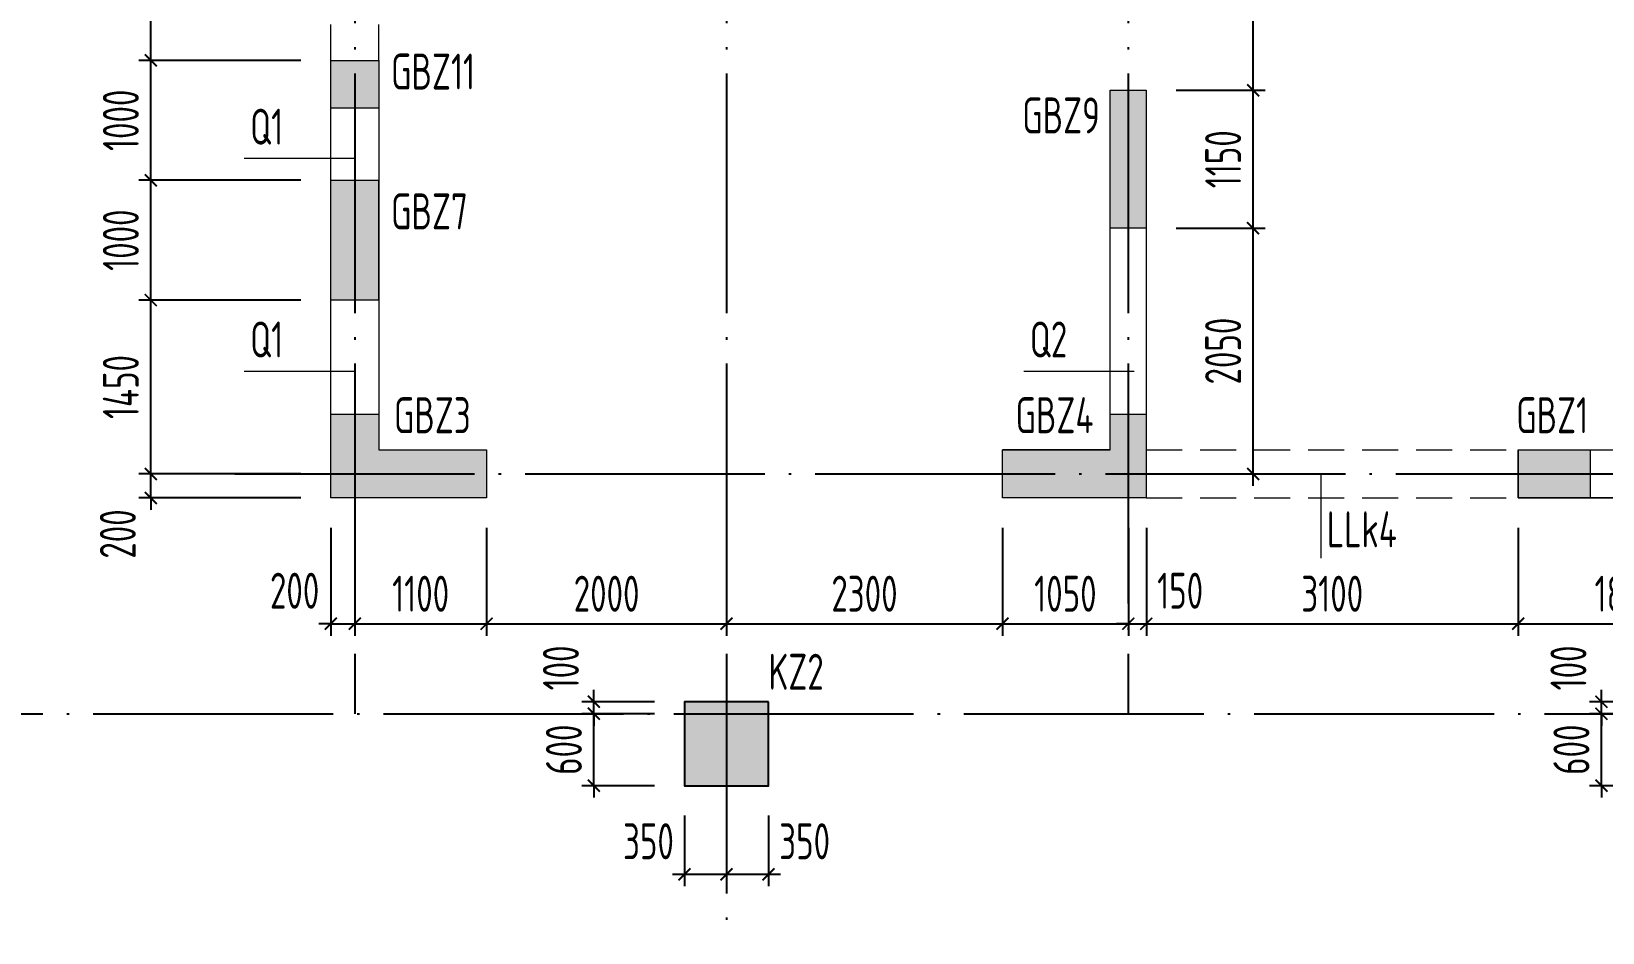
# Model space of a CAD drawing. Header units: millimetres. Extents: x -202076 to 1082610, y -439651 to 179350.
# Drawn here: x 113548 to 126647, y -192306 to -184790 of the extents above; entities that cross this region are included whole.
import ezdxf
from ezdxf.enums import TextEntityAlignment as Align

# ---------------------------------------------------------------- set-up
doc = ezdxf.new("R2010")
doc.units = ezdxf.units.MM
doc.header["$LTSCALE"] = 1000
doc.linetypes.add('DASHED', pattern=[0.75, 0.5, -0.25])
doc.linetypes.add('DOTE', pattern=[2.42, 2, -0.2, 0.02, -0.2])
doc.layers.add('A_AXIS-轴线', color=36, linetype='DOTE')
doc.layers.add('COLU', color=5, linetype='Continuous')
for name, color, linetype, lineweight in [('BEAM', 4, 'DASHED', 0), ('COLU_TEXT', 6, 'Continuous', 0), ('DIM', 3, 'Continuous', 0), ('WALL', 2, 'Continuous', 0), ('墙柱名称编号', 7, 'Continuous', 18), ('墙柱轮廓', 7, 'Continuous', 18), ('墙梁名称编号', 3, 'Continuous', 18), ('墙梁标注引线', 3, 'Continuous', 18), ('墙身名称编号', 3, 'Continuous', 18), ('墙身标注引线', 3, 'Continuous', 18), ('边缘构件填充', 253, 'Continuous', 18)]:
    doc.layers.add(name, color=color, linetype=linetype, lineweight=lineweight)
doc.styles.add('TSSD_Dimension', font='tssdeng.shx', dxfattribs={"width": 0.7, "bigfont": 'hztxt.shx'})
doc.styles.add('TSSD_Rein', font='tssdeng.shx', dxfattribs={"width": 0.7, "bigfont": 'hztxt.shx'})
doc.dimstyles.new('TSSD_100_100', dxfattribs={"dimtxt": 300, "dimasz": 100, "dimexe": 100, "dimexo": 250, "dimgap": 100, "dimtad": 1, "dimdec": 0, "dimzin": 0, "dimdsep": 46, "dimtxsty": 'TSSD_Dimension', "dimblk": 'ARCHTICK', "dimcen": 0, "dimdle": 100, "dimclrt": 7, "dimadec": 0, "dimazin": 0, "dimtfac": 1, "dimtdec": 0, "dimtix": 1, "dimtmove": 2, "dimatfit": 3, "dimfxl": 1, "dimtolj": 1, "dimtzin": 0, "dimarcsym": 0})

# ---------------------------------------------------------------- blocks, each defined once
blk = doc.blocks.new('_ARCHTICK')
at = {"color": 0, "linetype": 'ByBlock', "const_width": 0.15}
blk.add_lwpolyline([(-0.5, -0.5), (0.5, 0.5)], dxfattribs=at)
blk = doc.blocks.new('*D956')
at = {"layer": 'Defpoints', "color": 0, "transparency": 16777216}
for p in [(118237, -190481), (118993, -190481), (118993, -191081)]:
    blk.add_point(p, dxfattribs=at)
at = {"layer": 'DIM', "color": 0, "lineweight": -2, "transparency": 16777216}
for p, q in [((118237, -190481), (118237, -190381)), ((118743, -190481), (118137, -190481)), ((118237, -191081), (118237, -190481)), ((118743, -191081), (118137, -191081)), ((118237, -191081), (118237, -191181))]:
    blk.add_line(p, q, dxfattribs=at)
at = {"layer": 'DIM', "color": 0, "lineweight": -2, "transparency": 16777216, "xscale": 100, "yscale": 100, "zscale": 100}
for p, rotation in [((118237, -190481), 270), ((118237, -191081), 90)]:
    blk.add_blockref('_ARCHTICK', p, dxfattribs=dict(at, rotation=rotation))
at = {"layer": 'DIM', "color": 7, "transparency": 16777216, "insert": (117987, -190781), "char_height": 300, "attachment_point": 5, "rotation": 90, "style": 'TSSD_Dimension'}
blk.add_mtext('\\A1;600', dxfattribs=at)
blk = doc.blocks.new('*D957')
at = {"layer": 'Defpoints', "color": 0, "transparency": 16777216}
for p in [(118237, -190381), (118993, -190381), (118993, -190481)]:
    blk.add_point(p, dxfattribs=at)
at = {"layer": 'DIM', "color": 0, "lineweight": -2, "transparency": 16777216}
for p, q in [((118237, -190381), (118237, -190281)), ((118743, -190381), (118137, -190381)), ((118237, -190481), (118237, -190381)), ((118743, -190481), (118137, -190481)), ((118237, -190481), (118237, -190581))]:
    blk.add_line(p, q, dxfattribs=at)
at = {"layer": 'DIM', "color": 0, "lineweight": -2, "transparency": 16777216, "xscale": 100, "yscale": 100, "zscale": 100}
for p, rotation in [((118237, -190381), 270), ((118237, -190481), 90)]:
    blk.add_blockref('_ARCHTICK', p, dxfattribs=dict(at, rotation=rotation))
at = {"layer": 'DIM', "color": 7, "transparency": 16777216, "insert": (117962, -190099), "char_height": 300, "attachment_point": 5, "rotation": 90, "style": 'TSSD_Dimension'}
blk.add_mtext('\\A1;100', dxfattribs=at)
blk = doc.blocks.new('*D958')
at = {"layer": 'Defpoints', "color": 0, "transparency": 16777216}
for p in [(118993, -191081), (119343, -191081), (119343, -191820)]:
    blk.add_point(p, dxfattribs=at)
at = {"layer": 'DIM', "color": 0, "lineweight": -2, "transparency": 16777216}
for p, q in [((118993, -191331), (118993, -191920)), ((119343, -191331), (119343, -191920)), ((118893, -191820), (119443, -191820))]:
    blk.add_line(p, q, dxfattribs=at)
at = {"layer": 'DIM', "color": 0, "lineweight": -2, "transparency": 16777216, "xscale": 100, "yscale": 100, "zscale": 100, "rotation": 180}
blk.add_blockref('_ARCHTICK', (118993, -191820), dxfattribs=at)
at = {"layer": 'DIM', "color": 0, "lineweight": -2, "transparency": 16777216, "xscale": 100, "yscale": 100, "zscale": 100}
blk.add_blockref('_ARCHTICK', (119343, -191820), dxfattribs=at)
at = {"layer": 'DIM', "color": 7, "transparency": 16777216, "insert": (118692, -191545), "char_height": 300, "attachment_point": 5, "style": 'TSSD_Dimension'}
blk.add_mtext('\\A1;350', dxfattribs=at)
blk = doc.blocks.new('*D959')
at = {"layer": 'Defpoints', "color": 0, "transparency": 16777216}
for p in [(119343, -191081), (119693, -191081), (119693, -191820)]:
    blk.add_point(p, dxfattribs=at)
at = {"layer": 'DIM', "color": 0, "lineweight": -2, "transparency": 16777216}
for p, q in [((119343, -191331), (119343, -191920)), ((119693, -191331), (119693, -191920)), ((119243, -191820), (119793, -191820))]:
    blk.add_line(p, q, dxfattribs=at)
at = {"layer": 'DIM', "color": 0, "lineweight": -2, "transparency": 16777216, "xscale": 100, "yscale": 100, "zscale": 100, "rotation": 180}
blk.add_blockref('_ARCHTICK', (119343, -191820), dxfattribs=at)
at = {"layer": 'DIM', "color": 0, "lineweight": -2, "transparency": 16777216, "xscale": 100, "yscale": 100, "zscale": 100}
blk.add_blockref('_ARCHTICK', (119693, -191820), dxfattribs=at)
at = {"layer": 'DIM', "color": 7, "transparency": 16777216, "insert": (119994, -191545), "char_height": 300, "attachment_point": 5, "style": 'TSSD_Dimension'}
blk.add_mtext('\\A1;350', dxfattribs=at)
blk = doc.blocks.new('*D960')
at = {"layer": 'Defpoints', "color": 0, "transparency": 16777216}
for p in [(126637, -190481), (127393, -190481), (127393, -191081)]:
    blk.add_point(p, dxfattribs=at)
at = {"layer": 'DIM', "color": 0, "lineweight": -2, "transparency": 16777216}
for p, q in [((126637, -190481), (126637, -190381)), ((127143, -190481), (126537, -190481)), ((126637, -191081), (126637, -190481)), ((127143, -191081), (126537, -191081)), ((126637, -191081), (126637, -191181))]:
    blk.add_line(p, q, dxfattribs=at)
at = {"layer": 'DIM', "color": 0, "lineweight": -2, "transparency": 16777216, "xscale": 100, "yscale": 100, "zscale": 100}
for p, rotation in [((126637, -190481), 270), ((126637, -191081), 90)]:
    blk.add_blockref('_ARCHTICK', p, dxfattribs=dict(at, rotation=rotation))
at = {"layer": 'DIM', "color": 7, "transparency": 16777216, "insert": (126387, -190781), "char_height": 300, "attachment_point": 5, "rotation": 90, "style": 'TSSD_Dimension'}
blk.add_mtext('\\A1;600', dxfattribs=at)
blk = doc.blocks.new('*D961')
at = {"layer": 'Defpoints', "color": 0, "transparency": 16777216}
for p in [(126637, -190381), (127393, -190381), (127393, -190481)]:
    blk.add_point(p, dxfattribs=at)
at = {"layer": 'DIM', "color": 0, "lineweight": -2, "transparency": 16777216}
for p, q in [((126637, -190381), (126637, -190281)), ((127143, -190381), (126537, -190381)), ((126637, -190481), (126637, -190381)), ((127143, -190481), (126537, -190481)), ((126637, -190481), (126637, -190581))]:
    blk.add_line(p, q, dxfattribs=at)
at = {"layer": 'DIM', "color": 0, "lineweight": -2, "transparency": 16777216, "xscale": 100, "yscale": 100, "zscale": 100}
for p, rotation in [((126637, -190381), 270), ((126637, -190481), 90)]:
    blk.add_blockref('_ARCHTICK', p, dxfattribs=dict(at, rotation=rotation))
at = {"layer": 'DIM', "color": 7, "transparency": 16777216, "insert": (126362, -190099), "char_height": 300, "attachment_point": 5, "rotation": 90, "style": 'TSSD_Dimension'}
blk.add_mtext('\\A1;100', dxfattribs=at)
blk = doc.blocks.new('*D856')
at = {"layer": 'Defpoints', "color": 0, "transparency": 16777216}
for p in [(116043, -188681), (116243, -188681), (116243, -189730)]:
    blk.add_point(p, dxfattribs=at)
at = {"layer": 'DIM', "color": 0, "lineweight": -2, "transparency": 16777216}
for p, q in [((116043, -188931), (116043, -189830)), ((116243, -188931), (116243, -189830)), ((116043, -189730), (115943, -189730)), ((116043, -189730), (116243, -189730)), ((116243, -189730), (116343, -189730))]:
    blk.add_line(p, q, dxfattribs=at)
at = {"layer": 'DIM', "color": 0, "lineweight": -2, "transparency": 16777216, "xscale": 100, "yscale": 100, "zscale": 100}
blk.add_blockref('_ARCHTICK', (116043, -189730), dxfattribs=at)
at = {"layer": 'DIM', "color": 0, "lineweight": -2, "transparency": 16777216, "xscale": 100, "yscale": 100, "zscale": 100, "rotation": 180}
blk.add_blockref('_ARCHTICK', (116243, -189730), dxfattribs=at)
at = {"layer": 'DIM', "color": 7, "transparency": 16777216, "insert": (115742, -189455), "char_height": 300, "attachment_point": 5, "style": 'TSSD_Dimension'}
blk.add_mtext('\\A1;200', dxfattribs=at)
blk = doc.blocks.new('*D857')
at = {"layer": 'Defpoints', "color": 0, "transparency": 16777216}
for p in [(116243, -188681), (117343, -188681), (117343, -189730)]:
    blk.add_point(p, dxfattribs=at)
at = {"layer": 'DIM', "color": 0, "lineweight": -2, "transparency": 16777216}
for p, q in [((116243, -188931), (116243, -189830)), ((117343, -188931), (117343, -189830)), ((116143, -189730), (117443, -189730))]:
    blk.add_line(p, q, dxfattribs=at)
at = {"layer": 'DIM', "color": 0, "lineweight": -2, "transparency": 16777216, "xscale": 100, "yscale": 100, "zscale": 100, "rotation": 180}
blk.add_blockref('_ARCHTICK', (116243, -189730), dxfattribs=at)
at = {"layer": 'DIM', "color": 0, "lineweight": -2, "transparency": 16777216, "xscale": 100, "yscale": 100, "zscale": 100}
blk.add_blockref('_ARCHTICK', (117343, -189730), dxfattribs=at)
at = {"layer": 'DIM', "color": 7, "transparency": 16777216, "insert": (116793, -189480), "char_height": 300, "attachment_point": 5, "style": 'TSSD_Dimension'}
blk.add_mtext('\\A1;1100', dxfattribs=at)
blk = doc.blocks.new('*D858')
at = {"layer": 'Defpoints', "color": 0, "transparency": 16777216}
for p in [(119343, -188681), (121643, -188681), (121643, -189730)]:
    blk.add_point(p, dxfattribs=at)
at = {"layer": 'DIM', "color": 0, "lineweight": -2, "transparency": 16777216}
for p, q in [((119343, -188931), (119343, -189830)), ((121643, -188931), (121643, -189830)), ((119243, -189730), (121743, -189730))]:
    blk.add_line(p, q, dxfattribs=at)
at = {"layer": 'DIM', "color": 0, "lineweight": -2, "transparency": 16777216, "xscale": 100, "yscale": 100, "zscale": 100, "rotation": 180}
blk.add_blockref('_ARCHTICK', (119343, -189730), dxfattribs=at)
at = {"layer": 'DIM', "color": 0, "lineweight": -2, "transparency": 16777216, "xscale": 100, "yscale": 100, "zscale": 100}
blk.add_blockref('_ARCHTICK', (121643, -189730), dxfattribs=at)
at = {"layer": 'DIM', "color": 7, "transparency": 16777216, "insert": (120493, -189480), "char_height": 300, "attachment_point": 5, "style": 'TSSD_Dimension'}
blk.add_mtext('\\A1;2300', dxfattribs=at)
blk = doc.blocks.new('*D859')
at = {"layer": 'Defpoints', "color": 0, "transparency": 16777216}
for p in [(121643, -188681), (122693, -188681), (122693, -189730)]:
    blk.add_point(p, dxfattribs=at)
at = {"layer": 'DIM', "color": 0, "lineweight": -2, "transparency": 16777216}
for p, q in [((121643, -188931), (121643, -189830)), ((122693, -188931), (122693, -189830)), ((121543, -189730), (122793, -189730))]:
    blk.add_line(p, q, dxfattribs=at)
at = {"layer": 'DIM', "color": 0, "lineweight": -2, "transparency": 16777216, "xscale": 100, "yscale": 100, "zscale": 100, "rotation": 180}
blk.add_blockref('_ARCHTICK', (121643, -189730), dxfattribs=at)
at = {"layer": 'DIM', "color": 0, "lineweight": -2, "transparency": 16777216, "xscale": 100, "yscale": 100, "zscale": 100}
blk.add_blockref('_ARCHTICK', (122693, -189730), dxfattribs=at)
at = {"layer": 'DIM', "color": 7, "transparency": 16777216, "insert": (122168, -189480), "char_height": 300, "attachment_point": 5, "style": 'TSSD_Dimension'}
blk.add_mtext('\\A1;1050', dxfattribs=at)
blk = doc.blocks.new('*D860')
at = {"layer": 'Defpoints', "color": 0, "transparency": 16777216}
for p in [(122693, -188681), (122843, -188681), (122843, -189730)]:
    blk.add_point(p, dxfattribs=at)
at = {"layer": 'DIM', "color": 0, "lineweight": -2, "transparency": 16777216}
for p, q in [((122693, -188931), (122693, -189830)), ((122843, -188931), (122843, -189830)), ((122693, -189730), (122593, -189730)), ((122693, -189730), (122843, -189730)), ((122843, -189730), (122943, -189730))]:
    blk.add_line(p, q, dxfattribs=at)
at = {"layer": 'DIM', "color": 0, "lineweight": -2, "transparency": 16777216, "xscale": 100, "yscale": 100, "zscale": 100}
blk.add_blockref('_ARCHTICK', (122693, -189730), dxfattribs=at)
at = {"layer": 'DIM', "color": 0, "lineweight": -2, "transparency": 16777216, "xscale": 100, "yscale": 100, "zscale": 100, "rotation": 180}
blk.add_blockref('_ARCHTICK', (122843, -189730), dxfattribs=at)
at = {"layer": 'DIM', "color": 7, "transparency": 16777216, "insert": (123125, -189455), "char_height": 300, "attachment_point": 5, "style": 'TSSD_Dimension'}
blk.add_mtext('\\A1;150', dxfattribs=at)
blk = doc.blocks.new('*D861')
at = {"layer": 'Defpoints', "color": 0, "transparency": 16777216}
for p in [(122843, -188681), (125943, -188681), (125943, -189730)]:
    blk.add_point(p, dxfattribs=at)
at = {"layer": 'DIM', "color": 0, "lineweight": -2, "transparency": 16777216}
for p, q in [((122843, -188931), (122843, -189830)), ((125943, -188931), (125943, -189830)), ((122743, -189730), (126043, -189730))]:
    blk.add_line(p, q, dxfattribs=at)
at = {"layer": 'DIM', "color": 0, "lineweight": -2, "transparency": 16777216, "xscale": 100, "yscale": 100, "zscale": 100, "rotation": 180}
blk.add_blockref('_ARCHTICK', (122843, -189730), dxfattribs=at)
at = {"layer": 'DIM', "color": 0, "lineweight": -2, "transparency": 16777216, "xscale": 100, "yscale": 100, "zscale": 100}
blk.add_blockref('_ARCHTICK', (125943, -189730), dxfattribs=at)
at = {"layer": 'DIM', "color": 7, "transparency": 16777216, "insert": (124393, -189480), "char_height": 300, "attachment_point": 5, "style": 'TSSD_Dimension'}
blk.add_mtext('\\A1;3100', dxfattribs=at)
blk = doc.blocks.new('*D862')
at = {"layer": 'Defpoints', "color": 0, "transparency": 16777216}
for p in [(125943, -188681), (127743, -188681), (127743, -189730)]:
    blk.add_point(p, dxfattribs=at)
at = {"layer": 'DIM', "color": 0, "lineweight": -2, "transparency": 16777216}
for p, q in [((125943, -188931), (125943, -189830)), ((127743, -188931), (127743, -189830)), ((125843, -189730), (127843, -189730))]:
    blk.add_line(p, q, dxfattribs=at)
at = {"layer": 'DIM', "color": 0, "lineweight": -2, "transparency": 16777216, "xscale": 100, "yscale": 100, "zscale": 100, "rotation": 180}
blk.add_blockref('_ARCHTICK', (125943, -189730), dxfattribs=at)
at = {"layer": 'DIM', "color": 0, "lineweight": -2, "transparency": 16777216, "xscale": 100, "yscale": 100, "zscale": 100}
blk.add_blockref('_ARCHTICK', (127743, -189730), dxfattribs=at)
at = {"layer": 'DIM', "color": 7, "transparency": 16777216, "insert": (126843, -189480), "char_height": 300, "attachment_point": 5, "style": 'TSSD_Dimension'}
blk.add_mtext('\\A1;1800', dxfattribs=at)
blk = doc.blocks.new('*D870')
at = {"layer": 'Defpoints', "color": 0, "transparency": 16777216}
for p in [(114543, -188481), (116043, -188481), (116043, -188681)]:
    blk.add_point(p, dxfattribs=at)
at = {"layer": 'DIM', "color": 0, "lineweight": -2, "transparency": 16777216}
for p, q in [((115793, -188481), (114443, -188481)), ((114543, -188481), (114543, -188381)), ((114543, -188681), (114543, -188481)), ((115793, -188681), (114443, -188681)), ((114543, -188681), (114543, -188781))]:
    blk.add_line(p, q, dxfattribs=at)
at = {"layer": 'DIM', "color": 0, "lineweight": -2, "transparency": 16777216, "xscale": 100, "yscale": 100, "zscale": 100}
for p, rotation in [((114543, -188481), 270), ((114543, -188681), 90)]:
    blk.add_blockref('_ARCHTICK', p, dxfattribs=dict(at, rotation=rotation))
at = {"layer": 'DIM', "color": 7, "transparency": 16777216, "insert": (114268, -188982), "char_height": 300, "attachment_point": 5, "rotation": 90, "style": 'TSSD_Dimension'}
blk.add_mtext('\\A1;200', dxfattribs=at)
blk = doc.blocks.new('*D871')
at = {"layer": 'Defpoints', "color": 0, "transparency": 16777216}
for p in [(114543, -187031), (116043, -187031), (116043, -188481)]:
    blk.add_point(p, dxfattribs=at)
at = {"layer": 'DIM', "color": 0, "lineweight": -2, "transparency": 16777216}
for p, q in [((115793, -187031), (114443, -187031)), ((114543, -188581), (114543, -186931)), ((115793, -188481), (114443, -188481))]:
    blk.add_line(p, q, dxfattribs=at)
at = {"layer": 'DIM', "color": 0, "lineweight": -2, "transparency": 16777216, "xscale": 100, "yscale": 100, "zscale": 100}
for p, rotation in [((114543, -187031), 90), ((114543, -188481), 270)]:
    blk.add_blockref('_ARCHTICK', p, dxfattribs=dict(at, rotation=rotation))
at = {"layer": 'DIM', "color": 7, "transparency": 16777216, "insert": (114293, -187756), "char_height": 300, "attachment_point": 5, "rotation": 90, "style": 'TSSD_Dimension'}
blk.add_mtext('\\A1;1450', dxfattribs=at)
blk = doc.blocks.new('*D872')
at = {"layer": 'Defpoints', "color": 0, "transparency": 16777216}
for p in [(114543, -186031), (116043, -186031), (116043, -187031)]:
    blk.add_point(p, dxfattribs=at)
at = {"layer": 'DIM', "color": 0, "lineweight": -2, "transparency": 16777216}
for p, q in [((114543, -187131), (114543, -185931)), ((115793, -186031), (114443, -186031)), ((115793, -187031), (114443, -187031))]:
    blk.add_line(p, q, dxfattribs=at)
at = {"layer": 'DIM', "color": 0, "lineweight": -2, "transparency": 16777216, "xscale": 100, "yscale": 100, "zscale": 100}
for p, rotation in [((114543, -186031), 90), ((114543, -187031), 270)]:
    blk.add_blockref('_ARCHTICK', p, dxfattribs=dict(at, rotation=rotation))
at = {"layer": 'DIM', "color": 7, "transparency": 16777216, "insert": (114293, -186531), "char_height": 300, "attachment_point": 5, "rotation": 90, "style": 'TSSD_Dimension'}
blk.add_mtext('\\A1;1000', dxfattribs=at)
blk = doc.blocks.new('*D873')
at = {"layer": 'Defpoints', "color": 0, "transparency": 16777216}
for p in [(114543, -185031), (116043, -185031), (116043, -186031)]:
    blk.add_point(p, dxfattribs=at)
at = {"layer": 'DIM', "color": 0, "lineweight": -2, "transparency": 16777216}
for p, q in [((114543, -186131), (114543, -184931)), ((115793, -185031), (114443, -185031)), ((115793, -186031), (114443, -186031))]:
    blk.add_line(p, q, dxfattribs=at)
at = {"layer": 'DIM', "color": 0, "lineweight": -2, "transparency": 16777216, "xscale": 100, "yscale": 100, "zscale": 100}
for p, rotation in [((114543, -185031), 90), ((114543, -186031), 270)]:
    blk.add_blockref('_ARCHTICK', p, dxfattribs=dict(at, rotation=rotation))
at = {"layer": 'DIM', "color": 7, "transparency": 16777216, "insert": (114293, -185531), "char_height": 300, "attachment_point": 5, "rotation": 90, "style": 'TSSD_Dimension'}
blk.add_mtext('\\A1;1000', dxfattribs=at)
blk = doc.blocks.new('*D874')
at = {"layer": 'Defpoints', "color": 0, "transparency": 16777216}
for p in [(114543, -181531), (116043, -181531), (116043, -185031)]:
    blk.add_point(p, dxfattribs=at)
at = {"layer": 'DIM', "color": 0, "lineweight": -2, "transparency": 16777216}
for p, q in [((115793, -181531), (114443, -181531)), ((114543, -185131), (114543, -181431)), ((115793, -185031), (114443, -185031))]:
    blk.add_line(p, q, dxfattribs=at)
at = {"layer": 'DIM', "color": 0, "lineweight": -2, "transparency": 16777216, "xscale": 100, "yscale": 100, "zscale": 100}
for p, rotation in [((114543, -181531), 90), ((114543, -185031), 270)]:
    blk.add_blockref('_ARCHTICK', p, dxfattribs=dict(at, rotation=rotation))
at = {"layer": 'DIM', "color": 7, "transparency": 16777216, "insert": (114293, -183281), "char_height": 300, "attachment_point": 5, "rotation": 90, "style": 'TSSD_Dimension'}
blk.add_mtext('\\A1;3500', dxfattribs=at)
blk = doc.blocks.new('*D876')
at = {"layer": 'Defpoints', "color": 0, "transparency": 16777216}
for p in [(117343, -188681), (119343, -188681), (119343, -189730)]:
    blk.add_point(p, dxfattribs=at)
at = {"layer": 'DIM', "color": 0, "lineweight": -2, "transparency": 16777216}
for p, q in [((117343, -188931), (117343, -189830)), ((119343, -188931), (119343, -189830)), ((117243, -189730), (119443, -189730))]:
    blk.add_line(p, q, dxfattribs=at)
at = {"layer": 'DIM', "color": 0, "lineweight": -2, "transparency": 16777216, "xscale": 100, "yscale": 100, "zscale": 100, "rotation": 180}
blk.add_blockref('_ARCHTICK', (117343, -189730), dxfattribs=at)
at = {"layer": 'DIM', "color": 0, "lineweight": -2, "transparency": 16777216, "xscale": 100, "yscale": 100, "zscale": 100}
blk.add_blockref('_ARCHTICK', (119343, -189730), dxfattribs=at)
at = {"layer": 'DIM', "color": 7, "transparency": 16777216, "insert": (118343, -189480), "char_height": 300, "attachment_point": 5, "style": 'TSSD_Dimension'}
blk.add_mtext('\\A1;2000', dxfattribs=at)
blk = doc.blocks.new('*D898')
at = {"layer": 'Defpoints', "color": 0, "transparency": 16777216}
for p in [(122843, -186431), (123733, -186431), (122843, -188481)]:
    blk.add_point(p, dxfattribs=at)
at = {"layer": 'DIM', "color": 0, "lineweight": -2, "transparency": 16777216}
for p, q in [((123733, -188581), (123733, -186331)), ((123093, -186431), (123833, -186431)), ((123093, -188481), (123833, -188481))]:
    blk.add_line(p, q, dxfattribs=at)
at = {"layer": 'DIM', "color": 0, "lineweight": -2, "transparency": 16777216, "xscale": 100, "yscale": 100, "zscale": 100}
for p, rotation in [((123733, -186431), 90), ((123733, -188481), 270)]:
    blk.add_blockref('_ARCHTICK', p, dxfattribs=dict(at, rotation=rotation))
at = {"layer": 'DIM', "color": 7, "transparency": 16777216, "insert": (123483, -187456), "char_height": 300, "attachment_point": 5, "rotation": 90, "style": 'TSSD_Dimension'}
blk.add_mtext('\\A1;2050', dxfattribs=at)
blk = doc.blocks.new('*D899')
at = {"layer": 'Defpoints', "color": 0, "transparency": 16777216}
for p in [(122843, -185281), (123733, -185281), (122843, -186431)]:
    blk.add_point(p, dxfattribs=at)
at = {"layer": 'DIM', "color": 0, "lineweight": -2, "transparency": 16777216}
for p, q in [((123733, -186531), (123733, -185181)), ((123093, -185281), (123833, -185281)), ((123093, -186431), (123833, -186431))]:
    blk.add_line(p, q, dxfattribs=at)
at = {"layer": 'DIM', "color": 0, "lineweight": -2, "transparency": 16777216, "xscale": 100, "yscale": 100, "zscale": 100}
for p, rotation in [((123733, -185281), 90), ((123733, -186431), 270)]:
    blk.add_blockref('_ARCHTICK', p, dxfattribs=dict(at, rotation=rotation))
at = {"layer": 'DIM', "color": 7, "transparency": 16777216, "insert": (123483, -185856), "char_height": 300, "attachment_point": 5, "rotation": 90, "style": 'TSSD_Dimension'}
blk.add_mtext('\\A1;1150', dxfattribs=at)
blk = doc.blocks.new('*D900')
at = {"layer": 'Defpoints', "color": 0, "transparency": 16777216}
for p in [(122843, -181181), (123733, -181181), (122843, -185281)]:
    blk.add_point(p, dxfattribs=at)
at = {"layer": 'DIM', "color": 0, "lineweight": -2, "transparency": 16777216}
for p, q in [((123733, -185381), (123733, -181081)), ((123093, -181181), (123833, -181181)), ((123093, -185281), (123833, -185281))]:
    blk.add_line(p, q, dxfattribs=at)
at = {"layer": 'DIM', "color": 0, "lineweight": -2, "transparency": 16777216, "xscale": 100, "yscale": 100, "zscale": 100}
for p, rotation in [((123733, -181181), 90), ((123733, -185281), 270)]:
    blk.add_blockref('_ARCHTICK', p, dxfattribs=dict(at, rotation=rotation))
at = {"layer": 'DIM', "color": 7, "transparency": 16777216, "insert": (123483, -183231), "char_height": 300, "attachment_point": 5, "rotation": 90, "style": 'TSSD_Dimension'}
blk.add_mtext('\\A1;4100', dxfattribs=at)

msp = doc.modelspace()

# ---------------------------------------------------------------- hatches: boundary and pattern name
at = {"layer": '边缘构件填充'}
h = msp.add_hatch(color=256, dxfattribs=at)
h.dxf.hatch_style = 1
h.paths.add_polyline_path([(116042.7, -185431), (116042.7, -185031), (116442.7, -185031), (116442.7, -185431)])
h = msp.add_hatch(color=256, dxfattribs=at)
h.dxf.hatch_style = 1
h.paths.add_polyline_path([(122542.7, -186431), (122542.7, -185281), (122842.7, -185281), (122842.7, -186431)])
h = msp.add_hatch(color=256, dxfattribs=at)
h.dxf.hatch_style = 1
h.paths.add_polyline_path([(116442.7, -187031), (116042.7, -187031), (116042.7, -186031), (116442.7, -186031)], flags=17)
h.paths.add_polyline_path([(116442.7, -186031), (116442.7, -187031)], flags=0)
h = msp.add_hatch(color=256, dxfattribs=at)
h.dxf.hatch_style = 1
h.paths.add_polyline_path([(116042.7, -188681), (116042.7, -187981), (116442.7, -187981), (116442.7, -188281), (117342.7, -188281), (117342.7, -188681)])
h = msp.add_hatch(color=256, dxfattribs=at)
h.dxf.hatch_style = 1
h.paths.add_polyline_path([(121642.7, -188281), (122542.7, -188281), (122542.7, -187981), (122842.7, -187981), (122842.7, -188681), (121642.7, -188681)])
h = msp.add_hatch(color=256, dxfattribs=at)
h.dxf.hatch_style = 1
h.paths.add_polyline_path([(126542.7, -188281), (125942.7, -188281), (125942.7, -188681), (126542.7, -188681)])
h = msp.add_hatch(color=256, dxfattribs=at)
h.dxf.hatch_style = 1
h.paths.add_polyline_path([(119692.7, -190381), (118992.7, -190381), (118992.7, -191081), (119692.7, -191081)])

# ---------------------------------------------------------------- linework, layer by layer
at = {"layer": 'A_AXIS-轴线'}
for p, q in [((116242.7, -177881), (116242.7, -190481)), ((119342.7, -177881), (119342.7, -203081)), ((122692.7, -177881), (122692.7, -190481)), ((115242.7, -188481), (140192.7, -188481))]:
    msp.add_line(p, q, dxfattribs=at)
msp.add_lwpolyline([(99542.7, -190481), (155943, -190481)], dxfattribs=at)
at = {"layer": 'BEAM', "ltscale": 0.6}
for p, q in [((116042.7, -185031), (116042.7, -181531)), ((116442.7, -185031), (116442.7, -181531)), ((122842.7, -188281), (125942.7, -188281)), ((122842.7, -188681), (125942.7, -188681))]:
    msp.add_line(p, q, dxfattribs=at)
at = {"layer": 'COLU'}
msp.add_lwpolyline([(119692.7, -190381), (118992.7, -190381), (118992.7, -191081), (119692.7, -191081)], close=True, dxfattribs=at)
at = {"layer": 'WALL'}
for points in [[(117342.7, -188681), (116042.7, -188681), (116042.7, -185031), (116442.7, -185031), (116442.7, -188281), (117342.7, -188281), (117342.7, -188681), (116042.7, -188681)], [(122542.7, -188281), (122542.7, -185281), (122842.7, -185281), (122842.7, -188681), (121642.7, -188681), (121642.7, -188281), (122542.7, -188281), (121642.7, -188281)], [(125942.7, -188681), (125942.7, -188281), (128942.7, -188281), (128942.7, -188681), (125942.7, -188681), (128942.7, -188681)]]:
    msp.add_lwpolyline(points, dxfattribs=at)
at = {"layer": '墙柱轮廓'}
for points in [[(116042.7, -185431), (116042.7, -185031), (116442.7, -185031), (116442.7, -185431), (116042.7, -185431)], [(122542.7, -186431), (122542.7, -185281), (122842.7, -185281), (122842.7, -186431), (122542.7, -186431)], [(116442.7, -187031), (116042.7, -187031), (116042.7, -186031), (116442.7, -186031), (116442.7, -187031), (116442.7, -186031)], [(125942.7, -188281), (125942.7, -188681), (125942.7, -188281), (126542.7, -188281), (126542.7, -188681), (125942.7, -188681), (126542.7, -188681)]]:
    msp.add_lwpolyline(points, dxfattribs=at)
for points in [[(116042.7, -188681), (116042.7, -187981), (116442.7, -187981), (116442.7, -188281), (117342.7, -188281), (117342.7, -188681)], [(121642.7, -188281), (122542.7, -188281), (122542.7, -187981), (122842.7, -187981), (122842.7, -188681), (121642.7, -188681)]]:
    msp.add_lwpolyline(points, close=True, dxfattribs=at)
at = {"layer": '墙梁标注引线'}
msp.add_line((124298.3, -188481), (124298.3, -189182.9), dxfattribs=at)
at = {"layer": '墙身标注引线'}
for p, q in [((116242.7, -185851), (115321.5, -185851)), ((116242.7, -187626), (115321.5, -187626)), ((122742.7, -187626), (121821.5, -187626))]:
    msp.add_line(p, q, dxfattribs=at)

# ---------------------------------------------------------------- texts
at = {"layer": 'COLU_TEXT', "linetype": 'Continuous', "style": 'TSSD_Rein', "width": 0.7}
msp.add_text('KZ2', height=300, dxfattribs=at).set_placement((119692.7, -190281))
at = {"layer": '墙柱名称编号', "color": 2, "linetype": 'Continuous', "style": 'TSSD_Rein', "width": 0.7}
for s, p in [('GBZ11', (116546.4, -185364.5)), ('GBZ9', (121808.6, -185730.7)), ('GBZ7', (116546.4, -186531)), ('GBZ3', (116570.2, -188231)), ('GBZ4', (121752.6, -188231)), ('GBZ1', (125927, -188231))]:
    msp.add_text(s, height=300, dxfattribs=at).set_placement(p, align=Align.BOTTOM_LEFT)
at = {"layer": '墙梁名称编号', "linetype": 'Continuous', "style": 'TSSD_Rein', "width": 0.7}
msp.add_text('LLk4', height=300, dxfattribs=at).set_placement((124348.3, -189182.9), align=Align.BOTTOM_LEFT)
at = {"layer": '墙身名称编号', "linetype": 'Continuous', "style": 'TSSD_Rein', "width": 0.7}
for s, p in [('Q1', (115371.5, -185824.3)), ('Q1', (115371.5, -187599.3)), ('Q2', (121871.5, -187599.3))]:
    msp.add_text(s, height=300, dxfattribs=at).set_placement(p, align=Align.BOTTOM_LEFT)

# ---------------------------------------------------------------- dimensions: what is measured, and where the dimension line sits
at = {"layer": 'DIM'}
for base, p1, p2, picture, middle in [((123732.8, -181181), (122842.7, -185281), (122842.7, -181181), '*D900', (123482.8, -183231)), ((114542.7, -181531), (116042.7, -185031), (116042.7, -181531), '*D874', (114292.7, -183281)), ((114542.7, -185031), (116042.7, -186031), (116042.7, -185031), '*D873', (114292.7, -185531)), ((123732.8, -185281), (122842.7, -186431), (122842.7, -185281), '*D899', (123482.8, -185856)), ((114542.7, -186031), (116042.7, -187031), (116042.7, -186031), '*D872', (114292.7, -186531)), ((123732.8, -186431), (122842.7, -188481), (122842.7, -186431), '*D898', (123482.8, -187456)), ((114542.7, -187031), (116042.7, -188481), (116042.7, -187031), '*D871', (114292.7, -187756)), ((118237.4, -190481), (118992.7, -191081), (118992.7, -190481), '*D956', (117987.4, -190781)), ((126637.4, -190481), (127392.7, -191081), (127392.7, -190481), '*D960', (126387.4, -190781))]:
    dim = msp.add_linear_dim(base=base, p1=p1, p2=p2, angle=90, dimstyle='TSSD_100_100', dxfattribs=at)
    dim.commit()
    dim.dimension.update_dxf_attribs({"geometry": picture, "text_midpoint": middle})
for base, p1, p2, picture, middle in [((114542.7, -188481), (116042.7, -188681), (116042.7, -188481), '*D870', (114267.7, -188982.1)), ((118237.4, -190381), (118992.7, -190481), (118992.7, -190381), '*D957', (117962.4, -190098.8)), ((126637.4, -190381), (127392.7, -190481), (127392.7, -190381), '*D961', (126362.4, -190098.8))]:
    dim = msp.add_linear_dim(base=base, p1=p1, p2=p2, angle=90, dimstyle='TSSD_100_100', dxfattribs=at)
    dim.commit()
    dim.dimension.update_dxf_attribs({"geometry": picture, "text_midpoint": middle, "dimtype": 160})
for base, p1, p2, picture, middle in [((116242.7, -189730.1), (116042.7, -188681), (116242.7, -188681), '*D856', (115741.6, -189455.1)), ((122842.7, -189730.1), (122692.7, -188681), (122842.7, -188681), '*D860', (123124.9, -189455.1)), ((119342.7, -191820.5), (118992.7, -191081), (119342.7, -191081), '*D958', (118691.6, -191545.5)), ((119692.7, -191820.5), (119342.7, -191081), (119692.7, -191081), '*D959', (119993.7, -191545.5))]:
    dim = msp.add_linear_dim(base=base, p1=p1, p2=p2, dimstyle='TSSD_100_100', dxfattribs=at)
    dim.commit()
    dim.dimension.update_dxf_attribs({"geometry": picture, "text_midpoint": middle, "dimtype": 160})
for base, p1, p2, picture, middle in [((117342.7, -189730.1), (116242.7, -188681), (117342.7, -188681), '*D857', (116792.7, -189480.1)), ((119342.7, -189730.1), (117342.7, -188681), (119342.7, -188681), '*D876', (118342.7, -189480.1)), ((121642.7, -189730.1), (119342.7, -188681), (121642.7, -188681), '*D858', (120492.7, -189480.1)), ((122692.7, -189730.1), (121642.7, -188681), (122692.7, -188681), '*D859', (122167.7, -189480.1)), ((125942.7, -189730.1), (122842.7, -188681), (125942.7, -188681), '*D861', (124392.7, -189480.1)), ((127742.7, -189730.1), (125942.7, -188681), (127742.7, -188681), '*D862', (126842.7, -189480.1))]:
    dim = msp.add_linear_dim(base=base, p1=p1, p2=p2, dimstyle='TSSD_100_100', dxfattribs=at)
    dim.commit()
    dim.dimension.update_dxf_attribs({"geometry": picture, "text_midpoint": middle})

doc.saveas('drawing.dxf')
